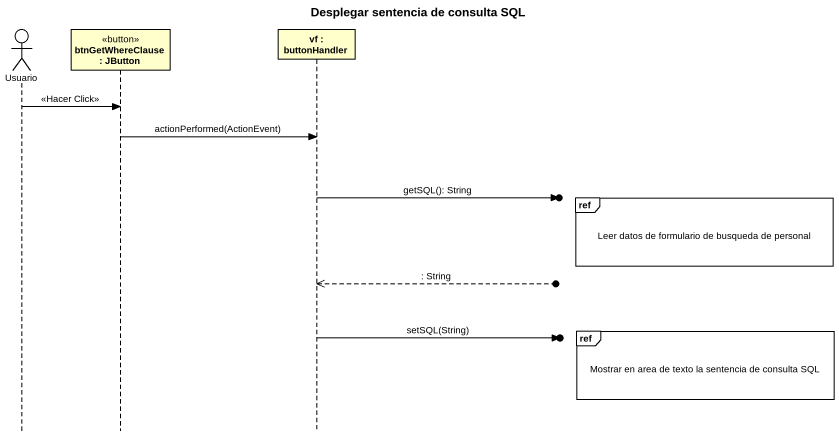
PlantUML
@startuml
title Desplegar sentencia de consulta SQL
hide footbox
actor Usuario
participant "btnGetWhereClause : JButton" as btnGetWhereClause <<button>>
participant "vf : buttonHandler" as vf

Usuario -> btnGetWhereClause : <<Hacer Click>>
btnGetWhereClause -> vf : actionPerformed(ActionEvent)
ref over vf : Leer datos de formulario de busqueda de personal
vf ->o] : getSQL(): String
vf <<--o] : : String
ref over vf : Mostrar en area de texto la sentencia de consulta SQL
vf ->o] : setSQL(String)
@enduml
